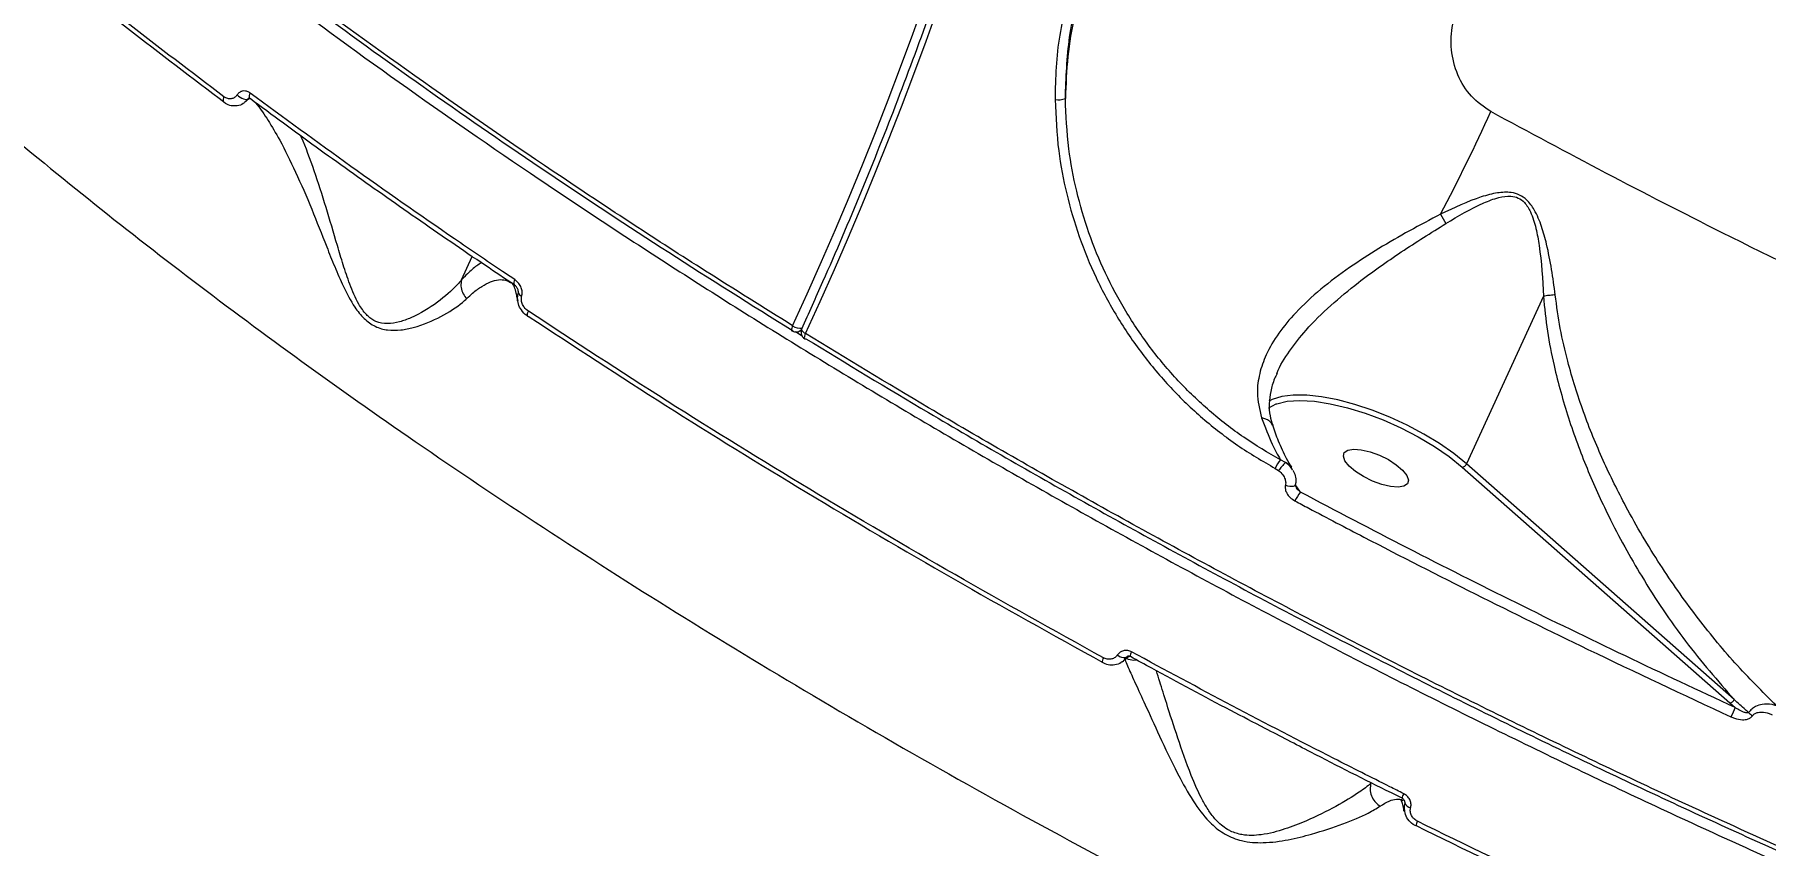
# Model space of a CAD drawing. Header units: millimetres. Extents: x -6028 to 5958, y -6064 to 4137.
# Drawn here: x 1125 to 1345.4, y -1091.8 to -988.5 of the extents above; entities that cross this region are included whole.
import ezdxf

# ---------------------------------------------------------------- set-up
doc = ezdxf.new("R2010")
doc.units = ezdxf.units.MM
for name, color, linetype in [('DIKOM_ОБЪЕКТ', 7, 'Continuous'), ('DIKOM_РАЗМЕР_ЗОНА', 7, 'Continuous'), ('DIKOM_РАЗМЕР_ОБЪЕКТА', 7, 'Continuous')]:
    doc.layers.add(name, color=color, linetype=linetype)
doc.styles.add('style1', font='arial.ttf', dxfattribs={"width": 0.8})
doc.dimstyles.new('1-50', dxfattribs={"dimtxt": 300, "dimasz": 200, "dimexe": 100, "dimexo": 0, "dimgap": 100, "dimtad": 1, "dimtxsty": 'style1', "dimcen": 200, "dimclrd": 7, "dimclre": 7, "dimclrt": 7, "dimadec": 1, "dimazin": 2, "dimtfac": 1, "dimtmove": 0, "dimatfit": 2, "dimfxl": 0, "dimlwd": 25, "dimlwe": 18, "dimarcsym": 0})

# ---------------------------------------------------------------- blocks, each defined once
blk = doc.blocks.new('*D9')
at = {"layer": 'Defpoints', "color": 0, "transparency": 16777216}
for p in [(-6027.56, 1459.58), (4556.58, 1382.7), (4556.58, -5964.37)]:
    blk.add_point(p, dxfattribs=at)
at = {"layer": 'DIKOM_РАЗМЕР_ЗОНА', "color": 7, "lineweight": 18, "transparency": 16777216}
for p, q in [((-6027.56, 1459.58), (-6027.56, -6064.37)), ((4556.58, 1382.7), (4556.58, -6064.37))]:
    blk.add_line(p, q, dxfattribs=at)
at = {"layer": 'DIKOM_РАЗМЕР_ЗОНА', "color": 7, "lineweight": 25, "transparency": 16777216}
blk.add_line((-5827.56, -5964.37), (4356.58, -5964.37), dxfattribs=at)
at = {"layer": 'DIKOM_РАЗМЕР_ЗОНА', "color": 7, "transparency": 16777216}
for points in [[(-5827.56, -5931.03), (-5827.56, -5997.7), (-6027.56, -5964.37)], [(4356.58, -5931.03), (4356.58, -5997.7), (4556.58, -5964.37)]]:
    blk.add_solid(points, dxfattribs=at)
at = {"layer": 'DIKOM_РАЗМЕР_ЗОНА', "color": 7, "transparency": 16777216, "insert": (157.08, -5711.2), "char_height": 300, "attachment_point": 5, "style": 'style1'}
blk.add_mtext('10600', dxfattribs=at)
blk = doc.blocks.new('*D11')
at = {"layer": 'Defpoints', "color": 0, "transparency": 16777216}
for p in [(259.43, 2965.58), (1920.55, -3002.33), (4022.59, -3002.33)]:
    blk.add_point(p, dxfattribs=at)
at = {"layer": 'DIKOM_РАЗМЕР_ОБЪЕКТА', "color": 7, "lineweight": 18, "transparency": 16777216}
for p, q in [((259.43, 2965.58), (4122.59, 2965.58)), ((1920.55, -3002.33), (4122.59, -3002.33))]:
    blk.add_line(p, q, dxfattribs=at)
at = {"layer": 'DIKOM_РАЗМЕР_ОБЪЕКТА', "color": 7, "lineweight": 25, "transparency": 16777216}
blk.add_line((4022.59, 2765.58), (4022.59, -2802.33), dxfattribs=at)
at = {"layer": 'DIKOM_РАЗМЕР_ОБЪЕКТА', "color": 7, "transparency": 16777216}
for points in [[(3989.25, 2765.58), (4055.92, 2765.58), (4022.59, 2965.58)], [(3989.25, -2802.33), (4055.92, -2802.33), (4022.59, -3002.33)]]:
    blk.add_solid(points, dxfattribs=at)
at = {"layer": 'DIKOM_РАЗМЕР_ОБЪЕКТА', "color": 7, "transparency": 16777216, "insert": (3769.41, -24.42), "char_height": 300, "attachment_point": 5, "rotation": 90, "style": 'style1'}
blk.add_mtext('6000', dxfattribs=at)
blk = doc.blocks.new('*D12')
at = {"layer": 'Defpoints', "color": 0, "transparency": 16777216}
for p in [(3056.58, 1987.9), (-4027.97, 676.5), (3056.58, -3714.77)]:
    blk.add_point(p, dxfattribs=at)
at = {"layer": 'DIKOM_РАЗМЕР_ОБЪЕКТА', "color": 7, "lineweight": 18, "transparency": 16777216}
for p, q in [((3056.58, 1987.9), (3056.58, -3814.77)), ((-4027.97, 676.5), (-4027.97, -3814.77))]:
    blk.add_line(p, q, dxfattribs=at)
at = {"layer": 'DIKOM_РАЗМЕР_ОБЪЕКТА', "color": 7, "lineweight": 25, "transparency": 16777216}
blk.add_line((-3827.97, -3714.77), (2856.58, -3714.77), dxfattribs=at)
at = {"layer": 'DIKOM_РАЗМЕР_ОБЪЕКТА', "color": 7, "transparency": 16777216}
for points in [[(-3827.97, -3681.44), (-3827.97, -3748.11), (-4027.97, -3714.77)], [(2856.58, -3681.44), (2856.58, -3748.11), (3056.58, -3714.77)]]:
    blk.add_solid(points, dxfattribs=at)
at = {"layer": 'DIKOM_РАЗМЕР_ОБЪЕКТА', "color": 7, "transparency": 16777216, "insert": (20, -3461.6), "char_height": 300, "attachment_point": 5, "style": 'style1'}
blk.add_mtext('7100', dxfattribs=at)

msp = doc.modelspace()

# ---------------------------------------------------------------- linework, layer by layer
at = {"layer": 'DIKOM_ОБЪЕКТ', "color": 7, "linetype": 'Continuous', "lineweight": 15}
for p, q in [((1149.1, -997.148), (1149.174, -997.186)), ((1151.876, -997.027), (1152.203, -996.684)), ((1152.203, -996.684), (1152.253, -996.635)), ((1152.434, -996.678), (1152.442, -996.683)), ((1179.385, -1019.766), (1180.748, -1016.798)), ((1186.551, -1021), (1186.587, -1021.413)), ((1317.156, -1021.856), (1307.357, -1043.204)), ((1222.772, -1026.936), (1221.927, -1026.406)), ((1222.643, -1026.211), (1222.388, -1026.326)), ((1283.005, -1043.791), (1283.432, -1044.072)), ((1284.304, -1043.037), (1283.671, -1042.703)), ((1285.033, -1043.654), (1285.057, -1043.696)), ((1306.818, -1043.627), (1340.919, -1073.671)), ((1341.458, -1073.248), (1307.357, -1043.204)), ((1286.206, -1046.814), (1285.55, -1045.858)), ((1264.059, -1067.862), (1264.124, -1067.799)), ((1264.553, -1067.786), (1264.549, -1067.784)), ((1340.919, -1073.671), (1341.6, -1074.27)), ((1299.49, -1086.167), (1299.519, -1086.482))]:
    msp.add_line(p, q, dxfattribs=at)
at = {"layer": 'DIKOM_ОБЪЕКТ', "color": 7, "linetype": 'Continuous', "lineweight": 15, "flags": 128}
for points in [[(1150.802, -996.196), (1150.975, -996.351), (1151.172, -996.491), (1151.381, -996.609), (1151.591, -996.697), (1151.789, -996.751), (1151.964, -996.767), (1152.104, -996.744), (1152.203, -996.684)], [(1152.441, -995.961), (1152.377, -996.124), (1152.338, -996.277), (1152.325, -996.415), (1152.339, -996.531), (1152.379, -996.622), (1152.434, -996.678)], [(1149.114, -996.436), (1149.052, -996.592), (1149.013, -996.738), (1148.998, -996.872), (1149.008, -996.987), (1149.042, -997.08), (1149.099, -997.147), (1149.1, -997.148)], [(1186.151, -1019.743), (1186.085, -1019.904), (1186.041, -1020.054), (1186.021, -1020.185), (1186.025, -1020.295), (1186.053, -1020.377), (1186.098, -1020.425)], [(1187.846, -1024.45), (1187.838, -1024.444), (1187.795, -1024.387), (1187.773, -1024.304), (1187.774, -1024.196), (1187.796, -1024.068), (1187.84, -1023.925), (1187.903, -1023.771)], [(1187.981, -1024.469), (1187.9, -1024.471), (1187.846, -1024.45)], [(1221.545, -1025.606), (1221.478, -1025.767), (1221.43, -1025.914), (1221.404, -1026.042), (1221.399, -1026.145), (1221.416, -1026.221), (1221.453, -1026.264)], [(1222.699, -1026.003), (1222.69, -1026.03), (1222.691, -1026.11), (1222.727, -1026.202), (1222.797, -1026.302), (1222.899, -1026.407), (1223.027, -1026.512), (1223.179, -1026.613)], [(1223.179, -1026.613), (1223.112, -1026.774), (1223.063, -1026.921), (1223.036, -1027.048), (1223.031, -1027.152), (1223.048, -1027.227), (1223.085, -1027.27)], [(1282.144, -1036.075), (1282.173, -1036.055), (1283.13, -1035.574)], [(1307.357, -1043.204), (1305.743, -1041.9), (1303.918, -1040.628), (1301.922, -1039.414), (1299.798, -1038.285), (1297.592, -1037.266), (1295.353, -1036.378), (1293.127, -1035.641), (1290.964, -1035.071), (1288.912, -1034.679), (1287.013, -1034.476), (1285.309, -1034.464), (1283.839, -1034.645), (1282.632, -1035.014), (1282.182, -1035.24)], [(1283.13, -1035.574), (1283.205, -1035.548), (1284.54, -1035.239), (1286.149, -1035.136), (1287.992, -1035.241), (1290.024, -1035.551), (1292.196, -1036.06), (1294.455, -1036.754), (1296.748, -1037.618), (1299.019, -1038.629), (1301.213, -1039.764), (1303.276, -1040.996), (1305.16, -1042.294), (1306.818, -1043.627)], [(1291.681, -1042.227), (1291.807, -1041.758), (1292.258, -1041.45), (1292.999, -1041.329), (1293.968, -1041.404), (1295.089, -1041.669), (1296.269, -1042.102), (1297.414, -1042.669), (1298.43, -1043.324), (1299.235, -1044.013), (1299.765, -1044.681), (1299.975, -1045.274), (1299.85, -1045.743), (1299.398, -1046.05), (1298.658, -1046.172), (1297.688, -1046.097), (1296.568, -1045.832), (1295.387, -1045.399), (1294.243, -1044.832), (1293.226, -1044.177), (1292.421, -1043.488), (1291.892, -1042.82), (1291.681, -1042.227)], [(1284.305, -1045.932), (1284.578, -1046.01), (1284.853, -1046.059), (1285.107, -1046.075), (1285.322, -1046.058), (1285.478, -1046.007), (1285.564, -1045.929), (1285.575, -1045.9)], [(1300.951, -1089.305), (1300.92, -1089.338), (1300.906, -1089.342)]]:
    msp.add_lwpolyline(points, dxfattribs=at)
at = {"layer": 'DIKOM_ОБЪЕКТ', "color": 7, "linetype": 'Continuous', "lineweight": 15}
for centre, radius, start, end in [((781.149, -822.365), 485.031, 335.22688, 8.82043), ((781.63, -822.784), 486.324, 335.22082, 8.82647), ((1255.357, -994.199), 2.629, 261.57019, 290.49768), ((1079.382, -893.365), 253.805, 332.28642, 335.57074), ((1321.579, -1002.33), 19.716, 207.38172, 211.35897), ((1187.287, -1021.058), 0.785, 206.86374, 252.08468), ((1221.979, -1025.413), 1, 238.28344, 264.18454), ((1222.545, -1024.24), 1.693, 233.79797, 278.47997), ((1221.979, -1025.413), 1, 264.18454, 294.12344), ((1222.064, -1025.605), 0.79, 294.21868, 317.86238), ((1223.609, -1026.418), 1, 155.4486, 238.3952), ((1223.146, -1027.152), 0.133, 242.60798, 304.87538), ((1287.326, -1045.691), 4.72, 140.73464, 156.26516), ((1290.095, -1048.801), 8.171, 135.13434, 144.63641), ((1283.722, -1044.462), 1.54, 31.64546, 67.79397), ((1306.71, -1042.936), 0.7, 278.85116, 337.50208), ((1289.69, -1049.705), 4.527, 140.31714, 156.99994), ((1261.895, -1068.448), 0.921, 145.64547, 185.95546), ((1263.754, -1066.757), 1.147, 223.6355, 285.41683), ((1265.454, -1067.691), 0.91, 145.07518, 185.91484), ((1340.812, -1072.98), 0.699, 278.83693, 337.51632), ((1456.482, -1128.308), 126.956, 154.80866, 155.39798), ((1345.005, -1073.32), 2.336, 222.6927, 238.4548), ((1300.799, -1086.075), 1.662, 149.58832, 171.2036), ((1300.438, -1085.985), 1.045, 208.41673, 259.70867), ((1302.795, -1089.703), 1.923, 150.58296, 169.18529)]:
    msp.add_arc(centre, radius, start, end, dxfattribs=at)
for points, knots in [([(1222.699, -1026.003), (1223.605, -1023.999), (1226.234, -1018.185), (1230.362, -1008.48), (1234.984, -996.862), (1239.305, -985.151), (1243.327, -973.357), (1247.045, -961.485), (1250.459, -949.542), (1253.567, -937.534), (1256.367, -925.467), (1258.857, -913.349), (1261.036, -901.186), (1262.903, -888.984), (1264.456, -876.751), (1265.696, -864.492), (1266.621, -852.215), (1267.231, -839.925), (1267.525, -827.631), (1267.504, -815.338), (1267.166, -803.054), (1266.514, -790.784), (1265.547, -778.536), (1264.261, -766.317), (1262.933, -756.101), (1261.991, -749.967), (1261.671, -747.883)], [0, 0, 0, 0, 0.022819, 0.066218, 0.1096179, 0.1530179, 0.1964185, 0.2398191, 0.28322, 0.3266214, 0.3700229, 0.4134243, 0.4568262, 0.5002285, 0.5436306, 0.5870331, 0.630436, 0.6738386, 0.7172417, 0.7606447, 0.804048, 0.8474509, 0.8908542, 0.9342577, 0.9776606, 1, 1, 1, 1]), ([(1221.545, -1025.606), (1217.838, -1023.295), (1207.852, -1017.068), (1192.066, -1006.73), (1174.404, -994.583), (1157.287, -982.161), (1140.791, -969.5), (1124.99, -956.64), (1110.234, -943.863), (1096.547, -931.211), (1083.931, -918.723), (1072.182, -906.194), (1061.379, -893.669), (1051.584, -881.19), (1043.011, -869.034), (1035.662, -857.234), (1029.51, -845.815), (1024.453, -834.591), (1020.57, -823.616), (1017.852, -812.914), (1016.544, -802.794), (1016.138, -796.145), (1016.489, -793.038), (1016.499, -792.947)], [0, 0, 0, 0, 0.0296845, 0.0799694, 0.1302933, 0.1805781, 0.232324, 0.2841117, 0.3358574, 0.3861425, 0.4364663, 0.4867512, 0.538497, 0.5902846, 0.6420305, 0.6923148, 0.7426378, 0.7929223, 0.8446675, 0.8964543, 0.9481994, 0.9984843, 1, 1, 1, 1]), ([(1044.382, -873.65), (1046.016, -875.991), (1050.453, -882.346), (1058.629, -892.904), (1069.169, -905.34), (1080.789, -917.928), (1093.411, -930.604), (1106.985, -943.311), (1121.474, -956.009), (1136.874, -968.677), (1153.14, -981.294), (1170.215, -993.821), (1188.018, -1006.201), (1206.466, -1018.375), (1225.508, -1030.303), (1245.125, -1041.961), (1265.271, -1053.334), (1285.88, -1064.389), (1306.854, -1075.076), (1328.098, -1085.345), (1349.546, -1095.158), (1371.167, -1104.491), (1392.922, -1113.338), (1414.741, -1121.675), (1436.523, -1129.465), (1458.167, -1136.671), (1479.603, -1143.263), (1500.791, -1149.22), (1521.701, -1154.543), (1542.271, -1159.222), (1562.405, -1163.236), (1582.009, -1166.566), (1600.128, -1169.07), (1616.836, -1170.853), (1632.219, -1172.023), (1647.096, -1172.666), (1661.4, -1172.778), (1675.008, -1172.364), (1687.883, -1171.423), (1698.805, -1170.157), (1705.271, -1169.07), (1707.906, -1168.627)], [0, 0, 0, 0, 0.0156527, 0.0424896, 0.0694114, 0.0963762, 0.1233409, 0.1502626, 0.1770997, 0.2039369, 0.2308584, 0.2578232, 0.284788, 0.3117096, 0.3385468, 0.3653838, 0.3923055, 0.4192702, 0.446235, 0.4731567, 0.4999936, 0.5268307, 0.5537525, 0.5807171, 0.6076819, 0.6346036, 0.6614406, 0.6882777, 0.7151994, 0.7421641, 0.7691289, 0.7960503, 0.8228874, 0.8459665, 0.8691682, 0.8923973, 0.9156263, 0.9388281, 0.9615879, 0.984348, 1, 1, 1, 1]), ([(1045.73, -873.004), (1047.796, -875.997), (1052.63, -883), (1061.556, -894.267), (1072.24, -906.712), (1083.997, -919.287), (1096.725, -931.924), (1109.546, -943.786), (1122.231, -954.841), (1134.582, -965.08), (1147.485, -975.28), (1161.07, -985.533), (1175.335, -995.821), (1190.28, -1006.115), (1205.666, -1016.289), (1216.286, -1022.935), (1221.592, -1026.256)], [0, 0, 0, 0, 0.0605577, 0.1416916, 0.2229548, 0.3042186, 0.3853521, 0.4662313, 0.5317668, 0.5973702, 0.6629738, 0.7285093, 0.7963446, 0.8642546, 0.9321652, 1, 1, 1, 1]), ([(1149.114, -996.436), (1144.957, -993.287), (1136.644, -986.989), (1124.737, -977.453), (1113.221, -967.869), (1105.967, -961.454), (1102.34, -958.247)], [0, 0, 0, 0, 0.2491007, 0.4982, 0.7491003, 1, 1, 1, 1]), ([(1077.23, -959.286), (1080.337, -962.569), (1086.556, -969.139), (1096.778, -979.087), (1107.621, -989.071), (1119.279, -999.207), (1131.751, -1009.475), (1145.038, -1019.849), (1158.931, -1030.162), (1173.812, -1040.679), (1189.709, -1051.363), (1206.626, -1062.169), (1224.244, -1072.873), (1242.533, -1083.43), (1261.443, -1093.8), (1280.537, -1103.741), (1299.741, -1113.229), (1318.984, -1122.25), (1338.603, -1130.962), (1358.544, -1139.32), (1378.744, -1147.285), (1398.742, -1154.675), (1418.472, -1161.478), (1437.878, -1167.695), (1457.293, -1173.435), (1476.649, -1178.654), (1495.875, -1183.322), (1513.319, -1187.071), (1529.017, -1190.036), (1543.084, -1192.362), (1556.865, -1194.3), (1570.308, -1195.839), (1583.355, -1196.974), (1596.004, -1197.7), (1608.29, -1198.049), (1616.11, -1197.934), (1620.021, -1197.877)], [0, 0, 0, 0, 0.0277652, 0.0555638, 0.0833623, 0.1111275, 0.1400313, 0.1689728, 0.1979142, 0.2268178, 0.2582447, 0.2896957, 0.3211225, 0.3534671, 0.3858384, 0.4181831, 0.4495059, 0.4808529, 0.5121758, 0.5444125, 0.5766755, 0.6089124, 0.6401607, 0.6714335, 0.7026819, 0.7348412, 0.7670265, 0.7991855, 0.8241462, 0.8491069, 0.8742669, 0.8994268, 0.9244694, 0.9495121, 0.974756, 1, 1, 1, 1]), ([(1102.595, -959.095), (1106.188, -962.272), (1113.375, -968.626), (1124.834, -978.166), (1136.74, -987.703), (1145.096, -994.032), (1149.273, -997.197)], [0, 0, 0, 0, 0.2490998, 0.4981984, 0.749101, 1, 1, 1, 1]), ([(1257.369, -981.002), (1256.678, -983.503), (1255.631, -987.291), (1255.037, -992.653), (1254.993, -995.417), (1254.972, -996.8)], [0, 0, 0, 0, 0.4927643, 0.7463808, 1, 1, 1, 1]), ([(1258.918, -981.041), (1258.396, -982.735), (1257.369, -986.067), (1256.488, -991.319), (1256.348, -994.873), (1256.277, -996.661)], [0, 0, 0, 0, 0.3395437, 0.667762, 1, 1, 1, 1]), ([(1256.277, -996.661), (1256.372, -994.031), (1256.515, -990.047), (1257.511, -984.915), (1258.257, -982.418), (1258.63, -981.17)], [0, 0, 0, 0, 0.4928094, 0.7464084, 1, 1, 1, 1]), ([(1310.465, -998.331), (1309.596, -997.733), (1307.829, -996.516), (1306.101, -993.647), (1305.292, -990.439), (1305.424, -987.875), (1305.821, -986.514), (1305.922, -986.171)], [0, 0, 0, 0, 0.2187088, 0.4447772, 0.6794059, 0.9191978, 1, 1, 1, 1]), ([(1150.802, -996.196), (1150.709, -996.31), (1150.523, -996.538), (1150.133, -996.705), (1149.703, -996.721), (1149.352, -996.601), (1149.165, -996.471), (1149.114, -996.436)], [0, 0, 0, 0, 0.2168914, 0.4334819, 0.6619917, 0.9080979, 1, 1, 1, 1]), ([(1152.441, -995.961), (1152.392, -995.927), (1152.211, -995.803), (1151.872, -995.685), (1151.454, -995.699), (1151.075, -995.861), (1150.893, -996.085), (1150.802, -996.196)], [0, 0, 0, 0, 0.0918859, 0.3355321, 0.5630411, 0.7814162, 1, 1, 1, 1]), ([(1186.151, -1019.743), (1185.636, -1019.397), (1183.063, -1017.67), (1176.016, -1012.878), (1165.173, -1005.316), (1156.688, -999.081), (1152.441, -995.961)], [0, 0, 0, 0, 0.0441425, 0.2207142, 0.6100123, 1, 1, 1, 1]), ([(1151.87, -997.018), (1151.775, -997.119), (1151.493, -997.421), (1150.828, -997.635), (1150.04, -997.615), (1149.44, -997.422), (1149.18, -997.182), (1149.119, -997.126)], [0, 0, 0, 0, 0.1338327, 0.399907, 0.658948, 0.9197441, 1, 1, 1, 1]), ([(1152.369, -996.639), (1152.253, -996.729), (1152.111, -996.838), (1151.916, -997.031), (1151.881, -997.066)], [0, 0, 0, 0, 0.8210503, 1, 1, 1, 1]), ([(1152.429, -996.682), (1152.403, -996.662), (1152.329, -996.607), (1152.267, -996.608), (1152.273, -996.614), (1152.252, -996.609), (1152.228, -996.655), (1152.224, -996.661)], [0, 0, 0, 0, 0.1423126, 0.3963884, 0.744212, 0.9644485, 1, 1, 1, 1]), ([(1186.118, -1020.419), (1184.881, -1019.594), (1180.659, -1016.78), (1173.629, -1011.934), (1165.052, -1005.892), (1157.993, -1000.803), (1153.861, -997.721), (1152.453, -996.67)], [0, 0, 0, 0, 0.1058012, 0.3608065, 0.6152314, 0.8688596, 1, 1, 1, 1]), ([(1153.078, -997.135), (1153.183, -997.255), (1153.67, -997.814), (1154.744, -999.401), (1156.384, -1002.201), (1158.275, -1006.009), (1160.26, -1010.623), (1161.883, -1014.744), (1163.204, -1018.077), (1164.333, -1020.684), (1165.526, -1022.983), (1166.924, -1024.762), (1168.401, -1025.815), (1170.041, -1026.237), (1171.678, -1026.188), (1174.083, -1025.681), (1176.901, -1024.456), (1178.983, -1023.109), (1179.859, -1022.315), (1180.037, -1022.154)], [0, 0, 0, 0, 0.0184745, 0.0863383, 0.1563235, 0.2504451, 0.3473314, 0.438886, 0.4857906, 0.5326393, 0.5834203, 0.6153093, 0.6477501, 0.6827323, 0.721984, 0.7622985, 0.866102, 0.9728467, 1, 1, 1, 1]), ([(1254.972, -996.8), (1255.067, -998.977), (1255.243, -1002.99), (1256.372, -1008.844), (1257.958, -1014.261), (1260.103, -1019.51), (1262.79, -1024.512), (1265.971, -1029.21), (1269.617, -1033.558), (1273.709, -1037.469), (1278.157, -1040.959), (1281.391, -1042.848), (1283.005, -1043.791)], [0, 0, 0, 0, 0.1166818, 0.21508417, 0.31379769, 0.41219939, 0.51006157, 0.60822585, 0.70608431, 0.803954, 0.90213161, 1, 1, 1, 1]), ([(1283.671, -1042.703), (1282.092, -1041.78), (1278.929, -1039.932), (1274.579, -1036.516), (1270.577, -1032.686), (1267.013, -1028.427), (1263.904, -1023.824), (1261.279, -1018.923), (1259.184, -1013.778), (1257.637, -1008.469), (1256.538, -1002.73), (1256.369, -998.796), (1256.277, -996.661)], [0, 0, 0, 0, 0.0977726, 0.1958573, 0.2936321, 0.3914574, 0.4895938, 0.5874241, 0.6858975, 0.7846801, 0.8831541, 1, 1, 1, 1]), ([(1771.908, -1054.755), (1771.399, -1056.092), (1769.951, -1059.901), (1766.397, -1065.639), (1761.301, -1072.046), (1755.026, -1077.93), (1747.634, -1083.289), (1739.27, -1087.998), (1729.992, -1092.057), (1719.867, -1095.478), (1708.732, -1098.318), (1696.583, -1100.541), (1683.438, -1102.124), (1669.583, -1103.032), (1655.083, -1103.277), (1640.013, -1102.886), (1624.133, -1101.851), (1607.465, -1100.149), (1590.047, -1097.769), (1572.255, -1094.76), (1554.156, -1091.148), (1535.824, -1086.967), (1516.974, -1082.152), (1497.648, -1076.692), (1477.906, -1070.59), (1458.162, -1063.974), (1438.485, -1056.877), (1418.938, -1049.341), (1399.222, -1041.249), (1379.399, -1032.605), (1359.536, -1023.428), (1341.436, -1014.576), (1325.068, -1006.2), (1315.335, -1000.956), (1310.465, -998.331)], [0, 0, 0, 0, 0.0171321, 0.0487869, 0.0804173, 0.1129673, 0.145544, 0.1780938, 0.2097262, 0.2413829, 0.2730151, 0.3055656, 0.3381421, 0.3706925, 0.4023477, 0.4340274, 0.4656826, 0.4982549, 0.5308538, 0.5634262, 0.5951335, 0.6268652, 0.6585727, 0.6911969, 0.7238475, 0.7564717, 0.7882581, 0.8200691, 0.8518557, 0.8845592, 0.9172892, 0.9499927, 0.9749728, 1, 1, 1, 1]), ([(1179.381, -1019.777), (1179.381, -1019.778), (1179.214, -1019.976), (1178.357, -1020.952), (1176.401, -1022.658), (1173.776, -1024.31), (1171.502, -1025.162), (1170.021, -1025.43), (1168.6, -1025.214), (1167.706, -1024.632), (1166.953, -1023.895), (1166.04, -1022.571), (1165.129, -1020.359), (1164.29, -1017.841), (1163.313, -1014.535), (1162.124, -1010.446), (1160.623, -1005.825), (1159.516, -1002.779), (1158.937, -1001.494), (1158.904, -1001.421)], [0, 0, 0, 0, 0.00011841, 0.03269275, 0.15759474, 0.28522167, 0.33063378, 0.3768851, 0.41493828, 0.44295687, 0.44936745, 0.48394517, 0.54167769, 0.59617539, 0.65073821, 0.76249352, 0.87650844, 0.99300165, 1, 1, 1, 1]), ([(1318.674, -1021.68), (1318.373, -1019.511), (1317.965, -1016.57), (1316.977, -1012.959), (1316.175, -1011.037), (1315.195, -1009.653), (1314.145, -1008.904), (1312.853, -1008.544), (1311.18, -1008.648), (1308.136, -1009.469), (1305.777, -1010.588), (1304.072, -1011.398)], [0, 0, 0, 0, 0.2657716, 0.3602848, 0.4543378, 0.5177788, 0.5633096, 0.6085974, 0.6803354, 0.768887, 1, 1, 1, 1]), ([(1304.743, -1012.59), (1306.322, -1011.646), (1308.491, -1010.349), (1311.299, -1009.266), (1312.816, -1009.011), (1313.985, -1009.273), (1314.898, -1009.974), (1315.68, -1011.33), (1316.259, -1013.205), (1316.872, -1016.788), (1317.09, -1019.692), (1317.163, -1021.845), (1317.163, -1021.847)], [0, 0, 0, 0, 0.2369822, 0.3252743, 0.3938198, 0.4351311, 0.4764552, 0.5364565, 0.6308575, 0.7257818, 0.9996814, 1, 1, 1, 1]), ([(1304.072, -1011.398), (1302.747, -1012.096), (1300.095, -1013.493), (1296.188, -1015.758), (1292.361, -1018.225), (1288.749, -1020.93), (1285.706, -1023.737), (1283.383, -1026.545), (1281.835, -1029.159), (1280.951, -1031.711), (1280.564, -1034.423), (1281.006, -1036.282), (1281.258, -1037.342)], [0, 0, 0, 0, 0.1075939, 0.2154948, 0.3229206, 0.4368071, 0.5505808, 0.6441649, 0.7376645, 0.8166138, 0.8955129, 1, 1, 1, 1]), ([(1283.216, -1031.686), (1283.223, -1031.668), (1283.574, -1030.694), (1284.803, -1028.824), (1287.037, -1025.934), (1290.011, -1023.009), (1294.068, -1019.664), (1299.042, -1016.149), (1302.842, -1013.777), (1304.743, -1012.59)], [0, 0, 0, 0, 0.0023017, 0.1264228, 0.2506737, 0.4044042, 0.5582932, 0.7789936, 1, 1, 1, 1]), ([(1181.918, -1017.601), (1181.718, -1017.719), (1181.164, -1018.044), (1180.307, -1018.799), (1179.633, -1019.506), (1179.385, -1019.766)], [0, 0, 0, 0, 0.26473576, 0.73004729, 1, 1, 1, 1]), ([(1179.381, -1019.777), (1179.337, -1020.035), (1179.25, -1020.551), (1179.463, -1021.355), (1179.782, -1021.878), (1180.003, -1022.118), (1180.037, -1022.154)], [0, 0, 0, 0, 0.3157182, 0.6314475, 0.9437401, 1, 1, 1, 1]), ([(1179.385, -1019.766), (1179.385, -1019.768), (1179.383, -1019.77), (1179.382, -1019.774), (1179.381, -1019.776), (1179.381, -1019.777)], [0, 0, 0, 0, 0.4251624, 0.7839025, 1, 1, 1, 1]), ([(1180.037, -1022.154), (1180.289, -1021.919), (1180.962, -1021.29), (1181.983, -1020.543), (1183.451, -1019.789), (1184.764, -1019.618), (1185.554, -1020.052), (1185.826, -1020.203)], [0, 0, 0, 0, 0.1039577, 0.2783796, 0.4528307, 0.8109881, 1, 1, 1, 1]), ([(1186.516, -1022.43), (1186.481, -1022.177), (1186.389, -1021.523), (1186.172, -1020.82), (1185.953, -1020.323), (1185.808, -1020.17), (1185.838, -1020.191), (1185.844, -1020.196)], [0, 0, 0, 0, 0.1657588, 0.4284533, 0.6830716, 0.9319062, 1, 1, 1, 1]), ([(1186.601, -1021.208), (1186.601, -1021.201), (1186.599, -1021.153), (1186.571, -1021.037), (1186.498, -1020.853), (1186.346, -1020.631), (1186.195, -1020.484), (1186.104, -1020.431), (1186.097, -1020.426)], [0, 0, 0, 0, 0.0230026, 0.1523765, 0.331916, 0.6016391, 0.9697821, 1, 1, 1, 1]), ([(1187.046, -1021.805), (1187.055, -1021.772), (1187.101, -1021.605), (1187.118, -1021.251), (1186.993, -1020.735), (1186.68, -1020.174), (1186.339, -1019.896), (1186.151, -1019.743)], [0, 0, 0, 0, 0.04406, 0.2245209, 0.4337415, 0.6874859, 1, 1, 1, 1]), ([(1186.587, -1021.413), (1186.575, -1021.457), (1186.503, -1021.715), (1186.45, -1022.065), (1186.525, -1022.357), (1186.542, -1022.424)], [0, 0, 0, 0, 0.13644518, 0.80343853, 1, 1, 1, 1]), ([(1187.853, -1024.438), (1187.792, -1024.402), (1187.453, -1024.199), (1186.997, -1023.666), (1186.612, -1022.985), (1186.566, -1022.558), (1186.551, -1022.418)], [0, 0, 0, 0, 0.0878779, 0.4886706, 0.8329799, 1, 1, 1, 1]), ([(1186.602, -1021.208), (1186.604, -1021.245), (1186.606, -1021.301), (1186.598, -1021.371), (1186.59, -1021.401), (1186.587, -1021.413)], [0, 0, 0, 0, 0.5494773, 0.8220953, 1, 1, 1, 1]), ([(1187.903, -1023.771), (1187.713, -1023.617), (1187.381, -1023.348), (1187.086, -1022.806), (1186.973, -1022.319), (1186.994, -1021.988), (1187.038, -1021.832), (1187.046, -1021.805)], [0, 0, 0, 0, 0.3277314, 0.5739113, 0.7796244, 0.962779, 1, 1, 1, 1]), ([(1317.163, -1021.847), (1317.162, -1021.848), (1317.16, -1021.848), (1317.158, -1021.851), (1317.156, -1021.854), (1317.156, -1021.856)], [0, 0, 0, 0, 0.2390723, 0.561459, 1, 1, 1, 1]), ([(1317.156, -1021.856), (1317.308, -1023.344), (1317.613, -1026.321), (1318.652, -1031.533), (1320.278, -1037.421), (1322.652, -1043.825), (1325.736, -1050.61), (1329.859, -1058.075), (1335.155, -1066.002), (1339.357, -1070.832), (1341.458, -1073.248)], [0, 0, 0, 0, 0.0717653, 0.1435717, 0.2576769, 0.3721857, 0.4865179, 0.6397326, 0.8198564, 1, 1, 1, 1]), ([(1318.674, -1021.68), (1318.63, -1021.684), (1318.352, -1021.708), (1317.798, -1021.763), (1317.387, -1021.817), (1317.163, -1021.847)], [0, 0, 0, 0, 0.0794403, 0.4971632, 1, 1, 1, 1]), ([(1346.834, -1074.018), (1345.053, -1072.241), (1341.488, -1068.684), (1336.556, -1062.644), (1331.885, -1056.011), (1327.954, -1049.357), (1324.719, -1042.821), (1322.194, -1036.655), (1320.422, -1030.987), (1319.248, -1025.974), (1318.865, -1023.111), (1318.674, -1021.68)], [0, 0, 0, 0, 0.1352782, 0.2707754, 0.4060449, 0.5490233, 0.655268, 0.7616645, 0.867696, 0.9338678, 1, 1, 1, 1]), ([(1261.134, -1067.928), (1254.804, -1064.414), (1242.142, -1057.385), (1223.618, -1046.449), (1205.442, -1035.264), (1193.749, -1027.602), (1187.903, -1023.771)], [0, 0, 0, 0, 0.2485973, 0.4971935, 0.7485967, 1, 1, 1, 1]), ([(1187.981, -1024.469), (1193.749, -1028.248), (1205.285, -1035.807), (1223.345, -1046.929), (1241.89, -1057.885), (1254.666, -1064.977), (1261.053, -1068.524)], [0, 0, 0, 0, 0.2485967, 0.4971933, 0.7485963, 1, 1, 1, 1]), ([(1771.215, -1139.428), (1770.602, -1140.061), (1767.861, -1142.886), (1761.829, -1147.288), (1753.157, -1152.612), (1743.231, -1157.298), (1732.15, -1161.364), (1719.891, -1164.763), (1706.734, -1167.425), (1692.743, -1169.357), (1678.002, -1170.583), (1662.27, -1171.124), (1645.56, -1170.947), (1627.908, -1170.035), (1609.915, -1168.429), (1591.686, -1166.178), (1573.324, -1163.348), (1554.31, -1159.865), (1534.68, -1155.714), (1514.484, -1150.895), (1493.887, -1145.438), (1472.943, -1139.349), (1451.716, -1132.645), (1430.136, -1125.295), (1408.262, -1117.297), (1386.167, -1108.665), (1364.335, -1099.588), (1342.837, -1090.108), (1321.731, -1080.274), (1300.675, -1069.927), (1279.742, -1059.081), (1259.023, -1047.758), (1240.135, -1036.922), (1228.378, -1029.774), (1223.179, -1026.613)], [0, 0, 0, 0, 0.0092136, 0.0411393, 0.0730897, 0.1050152, 0.1378685, 0.1707481, 0.2036014, 0.2355271, 0.2674773, 0.2994032, 0.3322561, 0.3651361, 0.397989, 0.4287653, 0.4595636, 0.4903398, 0.5219437, 0.5535714, 0.5851754, 0.6171013, 0.6490514, 0.6809774, 0.7138307, 0.7467105, 0.7795635, 0.8114894, 0.8434398, 0.8753656, 0.9082188, 0.9410986, 0.9739518, 1, 1, 1, 1]), ([(1223.222, -1027.261), (1228.409, -1030.414), (1240.029, -1037.479), (1258.665, -1048.172), (1279.039, -1059.31), (1299.844, -1070.104), (1320.971, -1080.511), (1342.323, -1090.479), (1363.836, -1099.975), (1385.477, -1108.972), (1407.207, -1117.464), (1428.958, -1125.432), (1450.629, -1132.837), (1472.118, -1139.645), (1493.097, -1145.753), (1513.534, -1151.166), (1533.418, -1155.914), (1552.952, -1160.058), (1572.052, -1163.579), (1590.635, -1166.463), (1608.871, -1168.723), (1626.695, -1170.314), (1644.062, -1171.215), (1660.693, -1171.406), (1676.545, -1170.91), (1691.424, -1169.643), (1701.743, -1168.394), (1706.781, -1167.354), (1707.499, -1167.205)], [0, 0, 0, 0, 0.0324902, 0.0727923, 0.1132214, 0.1537152, 0.1942089, 0.2346379, 0.27494, 0.3152421, 0.3556709, 0.3961646, 0.4366585, 0.4770877, 0.5173896, 0.556206, 0.5951361, 0.634124, 0.6731116, 0.7120417, 0.7508582, 0.7911603, 0.8315892, 0.8720829, 0.9125765, 0.9530056, 0.9933074, 1, 1, 1, 1]), ([(1283.252, -1031.684), (1283.14, -1031.908), (1282.754, -1032.68), (1282.394, -1033.983), (1282.195, -1035.546), (1282.277, -1036.973), (1282.562, -1037.874), (1282.688, -1038.271)], [0, 0, 0, 0, 0.09827739, 0.33990323, 0.57791897, 0.81445765, 1, 1, 1, 1]), ([(1281.258, -1037.342), (1281.695, -1038.502), (1282.419, -1040.426), (1283.315, -1042.056), (1283.671, -1042.703)], [0, 0, 0, 0, 0.6025953, 1, 1, 1, 1]), ([(1281.258, -1037.342), (1281.297, -1037.347), (1281.516, -1037.379), (1281.94, -1037.508), (1282.418, -1037.815), (1282.561, -1038.14), (1282.629, -1038.295)], [0, 0, 0, 0, 0.0567507, 0.3180127, 0.6759968, 1, 1, 1, 1]), ([(1282.643, -1038.252), (1282.883, -1038.933), (1283.417, -1040.448), (1284.234, -1042.243), (1284.837, -1043.266), (1285.059, -1043.643)], [0, 0, 0, 0, 0.3397827, 0.7566581, 1, 1, 1, 1]), ([(1283.432, -1044.072), (1283.621, -1044.244), (1283.964, -1044.556), (1284.26, -1045.112), (1284.363, -1045.578), (1284.322, -1045.83), (1284.305, -1045.932)], [0, 0, 0, 0, 0.3466742, 0.6312354, 0.8513081, 1, 1, 1, 1]), ([(1285.209, -1044.019), (1285.167, -1043.93), (1284.978, -1043.531), (1284.599, -1043.253), (1284.304, -1043.037)], [0, 0, 0, 0, 0.223337, 1, 1, 1, 1]), ([(1285.231, -1044.01), (1285.351, -1044.243), (1285.591, -1044.71), (1285.693, -1045.387), (1285.58, -1045.764), (1285.542, -1045.892)], [0, 0, 0, 0, 0.396952, 0.7961734, 1, 1, 1, 1]), ([(1284.305, -1045.932), (1284.296, -1045.977), (1284.259, -1046.151), (1284.284, -1046.509), (1284.486, -1047.014), (1284.9, -1047.543), (1285.308, -1047.801), (1285.522, -1047.936)], [0, 0, 0, 0, 0.0579461, 0.2244763, 0.4300734, 0.7004915, 1, 1, 1, 1]), ([(1285.575, -1045.904), (1285.574, -1045.905), (1285.573, -1045.907), (1285.573, -1045.956), (1285.586, -1046.025), (1285.625, -1046.136), (1285.677, -1046.219), (1285.707, -1046.268)], [0, 0, 0, 0, 0.1648742, 0.2997758, 0.4460968, 0.6731233, 1, 1, 1, 1]), ([(1286.206, -1046.814), (1286.095, -1046.716), (1285.916, -1046.556), (1285.769, -1046.346), (1285.712, -1046.265)], [0, 0, 0, 0, 0.61563265, 1, 1, 1, 1]), ([(1341.6, -1074.27), (1336.927, -1072.091), (1327.58, -1067.732), (1313.673, -1060.944), (1299.853, -1053.992), (1290.755, -1049.207), (1286.206, -1046.814)], [0, 0, 0, 0, 0.2493148, 0.4986285, 0.7493149, 1, 1, 1, 1]), ([(1285.522, -1047.936), (1286.106, -1048.245), (1289.021, -1049.792), (1296.64, -1053.783), (1308.466, -1059.815), (1324.037, -1067.498), (1334.961, -1072.607), (1341.05, -1075.455)], [0, 0, 0, 0, 0.03215771, 0.16079299, 0.41828419, 0.67577481, 1, 1, 1, 1]), ([(1263.488, -1068.414), (1263.449, -1068.451), (1263.208, -1068.681), (1262.585, -1068.85), (1261.744, -1068.88), (1261.232, -1068.649), (1260.983, -1068.536)], [0, 0, 0, 0, 0.0610437, 0.3804396, 0.6986453, 1, 1, 1, 1]), ([(1262.924, -1067.548), (1262.825, -1067.668), (1262.626, -1067.908), (1262.189, -1068.1), (1261.708, -1068.136), (1261.348, -1068.039), (1261.167, -1067.945), (1261.134, -1067.928)], [0, 0, 0, 0, 0.2364305, 0.4729544, 0.7099036, 0.9468675, 1, 1, 1, 1]), ([(1264.708, -1067.17), (1264.674, -1067.152), (1264.493, -1067.059), (1264.133, -1066.964), (1263.655, -1066.999), (1263.22, -1067.191), (1263.023, -1067.429), (1262.924, -1067.548)], [0, 0, 0, 0, 0.0546033, 0.2913857, 0.5278415, 0.7639731, 1, 1, 1, 1]), ([(1263.512, -1068.424), (1263.514, -1068.423), (1263.753, -1068.311), (1263.907, -1068.086), (1264.059, -1067.862)], [0, 0, 0, 0, 0.0084169, 1, 1, 1, 1]), ([(1264.396, -1067.733), (1264.309, -1067.794), (1264.131, -1067.917), (1263.839, -1068.185), (1263.69, -1068.322)], [0, 0, 0, 0, 0.4892198, 1, 1, 1, 1]), ([(1263.776, -1067.92), (1263.841, -1068.102), (1263.97, -1068.467), (1264.477, -1069.603), (1265.329, -1071.453), (1266.713, -1074.472), (1268.511, -1078.425), (1270.521, -1082.679), (1272.593, -1086.36), (1274.512, -1088.867), (1276.607, -1090.51), (1278.94, -1091.402), (1281.745, -1091.565), (1284.734, -1091.139), (1288.216, -1090.263), (1291.771, -1089.055), (1294.736, -1087.825), (1295.898, -1087.114), (1296.373, -1086.823)], [0, 0, 0, 0, 0.0401006, 0.08089, 0.1499728, 0.2211636, 0.3125722, 0.4066969, 0.4681078, 0.5184512, 0.5509526, 0.5857546, 0.6308487, 0.6885501, 0.747829, 0.8397944, 0.9345758, 1, 1, 1, 1]), ([(1265.317, -1068.192), (1265.269, -1068.205), (1264.95, -1068.29), (1264.448, -1068.195), (1263.996, -1068.037), (1263.817, -1067.942), (1263.776, -1067.92)], [0, 0, 0, 0, 0.09270774, 0.61763115, 0.91258983, 1, 1, 1, 1]), ([(1264.548, -1067.789), (1264.52, -1067.774), (1264.445, -1067.732), (1264.326, -1067.715), (1264.206, -1067.732), (1264.136, -1067.763), (1264.105, -1067.811), (1264.097, -1067.824)], [0, 0, 0, 0, 0.11884816, 0.32417801, 0.55932716, 0.87760401, 1, 1, 1, 1]), ([(1281.717, -1076.912), (1280.264, -1076.158), (1275.415, -1073.642), (1269.694, -1070.593), (1265.462, -1068.273), (1264.557, -1067.777)], [0, 0, 0, 0, 0.25171, 0.8400149, 1, 1, 1, 1]), ([(1299.365, -1085.234), (1298.771, -1084.937), (1295.799, -1083.453), (1288.488, -1079.753), (1277.488, -1074.062), (1268.97, -1069.468), (1264.708, -1067.17)], [0, 0, 0, 0, 0.05076587, 0.25384842, 0.62669578, 1, 1, 1, 1]), ([(1295.194, -1083.878), (1295.194, -1083.879), (1294.784, -1084.288), (1293.562, -1085.189), (1290.82, -1086.862), (1287.522, -1088.495), (1284.267, -1089.776), (1281.564, -1090.518), (1279.131, -1090.625), (1277.64, -1090.174), (1276.496, -1089.564), (1275.491, -1088.699), (1274.513, -1087.404), (1273.39, -1085.493), (1272.019, -1082.302), (1270.545, -1078.029), (1269.274, -1074.054), (1268.37, -1071.199), (1268.024, -1070.034), (1267.893, -1069.594)], [0, 0, 0, 0, 0.0000642, 0.0749689, 0.1807431, 0.2894514, 0.3544253, 0.420548, 0.4683796, 0.4957845, 0.5038835, 0.5371233, 0.5638004, 0.5912449, 0.6597778, 0.7646807, 0.8722172, 0.9517766, 1, 1, 1, 1]), ([(1343.288, -1074.904), (1343.157, -1074.786), (1342.545, -1074.236), (1341.936, -1073.682), (1341.458, -1073.248)], [0, 0, 0, 0, 0.2148513, 1, 1, 1, 1]), ([(1341.05, -1075.455), (1341.198, -1075.517), (1341.666, -1075.713), (1342.396, -1075.851), (1343.088, -1075.779), (1343.534, -1075.596), (1343.7, -1075.406), (1343.783, -1075.311)], [0, 0, 0, 0, 0.1605743, 0.508145, 0.731842, 0.8653569, 1, 1, 1, 1]), ([(1343.288, -1074.904), (1343.27, -1074.917), (1343.23, -1074.946), (1343.115, -1074.961), (1342.889, -1074.932), (1342.463, -1074.777), (1342.012, -1074.539), (1341.7, -1074.336), (1341.6, -1074.27)], [0, 0, 0, 0, 0.03817939, 0.08187527, 0.19201601, 0.41799295, 0.81240317, 1, 1, 1, 1]), ([(1346.834, -1074.018), (1346.654, -1073.969), (1346.072, -1073.808), (1345.134, -1073.798), (1344.245, -1074.069), (1343.649, -1074.439), (1343.411, -1074.746), (1343.288, -1074.904)], [0, 0, 0, 0, 0.1441161, 0.4679424, 0.6900821, 0.8402898, 1, 1, 1, 1]), ([(1343.783, -1075.311), (1343.862, -1075.22), (1344.02, -1075.038), (1344.438, -1074.868), (1345.077, -1074.808), (1345.744, -1074.94), (1346.173, -1075.12), (1346.308, -1075.176)], [0, 0, 0, 0, 0.138853, 0.2767721, 0.4965827, 0.8418668, 1, 1, 1, 1]), ([(1299.159, -1085.817), (1298.704, -1085.592), (1294.808, -1083.669), (1288.986, -1080.705), (1283.659, -1077.925), (1281.717, -1076.912)], [0, 0, 0, 0, 0.077379, 0.6636435, 1, 1, 1, 1]), ([(1341.008, -1601.411), (1340.497, -1601.506), (1337.789, -1602.011), (1332.75, -1602.648), (1325.905, -1603.311), (1318.947, -1603.667), (1311.905, -1603.745), (1304.777, -1603.538), (1297.559, -1603.05), (1290.25, -1602.279), (1282.848, -1601.227), (1275.351, -1599.893), (1267.757, -1598.277), (1260.064, -1596.377), (1252.268, -1594.193), (1244.376, -1591.726), (1236.415, -1588.984), (1228.416, -1585.978), (1220.403, -1582.715), (1212.379, -1579.198), (1204.341, -1575.426), (1196.287, -1571.4), (1188.212, -1567.117), (1180.116, -1562.577), (1171.997, -1557.778), (1163.851, -1552.72), (1155.676, -1547.399), (1147.474, -1541.817), (1139.264, -1535.987), (1131.081, -1529.933), (1122.955, -1523.675), (1114.896, -1517.223), (1106.898, -1510.573), (1098.96, -1503.724), (1091.078, -1496.674), (1083.249, -1489.42), (1075.472, -1481.962), (1067.744, -1474.296), (1060.064, -1466.421), (1052.429, -1458.332), (1044.854, -1450.047), (1037.373, -1441.6), (1030.012, -1433.021), (1022.782, -1424.324), (1015.676, -1415.5), (1008.693, -1406.55), (1001.833, -1397.473), (995.095, -1388.268), (988.479, -1378.938), (981.987, -1369.481), (975.617, -1359.898), (969.37, -1350.188), (963.254, -1340.361), (957.283, -1330.445), (951.478, -1320.469), (945.851, -1310.454), (940.402, -1300.403), (935.132, -1290.316), (930.039, -1280.193), (925.124, -1270.034), (920.386, -1259.839), (915.827, -1249.608), (911.445, -1239.341), (907.242, -1229.039), (903.22, -1218.707), (899.388, -1208.367), (895.758, -1198.053), (892.34, -1187.791), (889.137, -1177.589), (886.147, -1167.447), (883.371, -1157.362), (880.807, -1147.335), (878.456, -1137.367), (876.318, -1127.458), (874.393, -1117.608), (872.681, -1107.816), (871.189, -1098.089), (869.988, -1089.166), (869.385, -1083.537), (869.123, -1081.088)], [0, 0, 0, 0, 0.0030782, 0.0163405, 0.0296135, 0.0428228, 0.055974, 0.0690814, 0.0821601, 0.0952248, 0.1082899, 0.1213668, 0.1344688, 0.1476106, 0.1608066, 0.1740715, 0.1873725, 0.2006224, 0.2138062, 0.2269396, 0.2400371, 0.2531137, 0.2661847, 0.279263, 0.2923601, 0.3054908, 0.3186699, 0.3319123, 0.3452118, 0.3584902, 0.371691, 0.3848363, 0.3979408, 0.4110198, 0.4240877, 0.4371602, 0.4502468, 0.4633624, 0.4765219, 0.4897402, 0.5030275, 0.5163125, 0.5295082, 0.5426617, 0.5557837, 0.5688851, 0.5819761, 0.5950675, 0.608168, 0.6212865, 0.6344338, 0.6476206, 0.6608573, 0.674109, 0.6873214, 0.7004888, 0.7136219, 0.7267314, 0.7398275, 0.7529211, 0.7660213, 0.7791364, 0.7922771, 0.8054535, 0.8186766, 0.8319339, 0.8451661, 0.8583476, 0.8714922, 0.8846101, 0.897712, 0.9108083, 0.923909, 0.9370216, 0.9501565, 0.963324, 0.9765346, 0.9897901, 1, 1, 1, 1]), ([(1342.219, -1601.168), (1339.601, -1601.591), (1332.547, -1602.73), (1320.618, -1603.637), (1306.354, -1603.599), (1291.506, -1602.385), (1276.111, -1599.969), (1260.207, -1596.325), (1244.147, -1591.534), (1227.987, -1585.641), (1211.789, -1578.71), (1195.288, -1570.63), (1178.529, -1561.379), (1161.566, -1550.961), (1144.772, -1539.606), (1128.201, -1527.374), (1111.901, -1514.345), (1095.605, -1500.307), (1079.372, -1485.264), (1063.262, -1469.247), (1047.812, -1452.802), (1033.051, -1436.034), (1018.989, -1419.044), (1005.219, -1401.355), (991.797, -1382.996), (978.776, -1364.012), (966.27, -1344.555), (954.329, -1324.677), (942.991, -1304.438), (932.228, -1283.768), (922.104, -1262.722), (912.669, -1241.366), (904.133, -1220.169), (896.502, -1199.202), (889.764, -1178.525), (883.813, -1157.803), (878.696, -1137.105), (874.474, -1116.515), (871.362, -1097.656), (870, -1085.847), (869.398, -1080.624)], [0, 0, 0, 0, 0.0156515, 0.0421673, 0.0687038, 0.0952198, 0.1225059, 0.1498143, 0.1771005, 0.2036164, 0.2301528, 0.2566688, 0.2839549, 0.3112633, 0.3385496, 0.3650654, 0.391602, 0.4181179, 0.4454041, 0.4727125, 0.4999987, 0.5255599, 0.5511394, 0.5767007, 0.6029495, 0.6292179, 0.6554666, 0.6819826, 0.7085191, 0.7350351, 0.7623213, 0.7896298, 0.8169161, 0.8434321, 0.8699686, 0.8964846, 0.9237708, 0.9510793, 0.9783655, 1, 1, 1, 1]), ([(1295.194, -1083.878), (1295.14, -1084.146), (1295.032, -1084.681), (1295.218, -1085.515), (1295.632, -1086.232), (1296.072, -1086.637), (1296.331, -1086.797), (1296.373, -1086.823)], [0, 0, 0, 0, 0.2440088, 0.4880152, 0.732018, 0.9571017, 1, 1, 1, 1]), ([(1295.198, -1083.869), (1295.197, -1083.871), (1295.196, -1083.873), (1295.195, -1083.876), (1295.194, -1083.878), (1295.194, -1083.878)], [0, 0, 0, 0, 0.50096655, 0.91050578, 1, 1, 1, 1]), ([(1296.373, -1086.823), (1296.762, -1086.571), (1297.515, -1086.085), (1298.447, -1085.928), (1299.063, -1085.887), (1299.286, -1086.124), (1299.304, -1086.143)], [0, 0, 0, 0, 0.3387384, 0.654574, 0.9733483, 1, 1, 1, 1]), ([(1299.42, -1087.491), (1299.411, -1087.408), (1299.364, -1086.964), (1299.227, -1086.478), (1299.058, -1086.081), (1299.051, -1086.078), (1299.049, -1086.077)], [0, 0, 0, 0, 0.081579, 0.4341493, 0.7715608, 1, 1, 1, 1]), ([(1299.53, -1086.313), (1299.525, -1086.276), (1299.514, -1086.194), (1299.432, -1086.043), (1299.306, -1085.907), (1299.202, -1085.851), (1299.153, -1085.825)], [0, 0, 0, 0, 0.2261699, 0.496684, 0.7670668, 1, 1, 1, 1]), ([(1300.251, -1087.013), (1300.257, -1086.994), (1300.303, -1086.822), (1300.317, -1086.464), (1300.157, -1085.969), (1299.833, -1085.522), (1299.521, -1085.33), (1299.365, -1085.234)], [0, 0, 0, 0, 0.0298867, 0.261757, 0.5038979, 0.7520107, 1, 1, 1, 1]), ([(1299.519, -1086.482), (1299.509, -1086.518), (1299.435, -1086.802), (1299.379, -1087.151), (1299.477, -1087.436), (1299.489, -1087.471)], [0, 0, 0, 0, 0.1115665, 0.8917799, 1, 1, 1, 1]), ([(1299.53, -1086.313), (1299.532, -1086.352), (1299.535, -1086.402), (1299.525, -1086.458), (1299.52, -1086.475), (1299.519, -1086.482)], [0, 0, 0, 0, 0.6670525, 0.8729375, 1, 1, 1, 1]), ([(1300.912, -1089.331), (1300.862, -1089.31), (1300.53, -1089.171), (1300.028, -1088.704), (1299.585, -1088.067), (1299.535, -1087.631), (1299.52, -1087.499)], [0, 0, 0, 0, 0.0677589, 0.4483058, 0.8339004, 1, 1, 1, 1]), ([(1301.12, -1088.758), (1300.967, -1088.665), (1300.66, -1088.478), (1300.342, -1088.041), (1300.186, -1087.555), (1300.2, -1087.205), (1300.246, -1087.035), (1300.251, -1087.013)], [0, 0, 0, 0, 0.2478538, 0.4958996, 0.7364198, 0.9669984, 1, 1, 1, 1]), ([(1386.279, -1126.597), (1382.995, -1125.288), (1373.387, -1121.461), (1357.488, -1114.818), (1338.594, -1106.524), (1319.762, -1097.865), (1307.334, -1091.794), (1301.12, -1088.758)], [0, 0, 0, 0, 0.1144544, 0.3347649, 0.5550762, 0.7775382, 1, 1, 1, 1]), ([(1300.951, -1089.305), (1307.091, -1092.304), (1319.371, -1098.303), (1338.097, -1106.919), (1357.009, -1115.225), (1372.996, -1121.906), (1382.643, -1125.749), (1385.92, -1127.054)], [0, 0, 0, 0, 0.22031024, 0.44062149, 0.66308397, 0.8855453, 1, 1, 1, 1])]:
    msp.add_open_spline(points, degree=3, knots=knots, dxfattribs=at)

# ---------------------------------------------------------------- dimensions: what is measured, and where the dimension line sits
at = {"layer": 'DIKOM_РАЗМЕР_ЗОНА'}
dim = msp.add_linear_dim(base=(4556.575, -5964.368), p1=(-6027.562, 1459.576), p2=(4556.575, 1382.704), text='10600', dimstyle='1-50', dxfattribs=at)
dim.commit()
dim.dimension.update_dxf_attribs({"geometry": '*D9', "text_midpoint": (157.08, -5964.368), "dimtype": 160})
at = {"layer": 'DIKOM_РАЗМЕР_ОБЪЕКТА'}
dim = msp.add_linear_dim(base=(4022.586, -3002.33), p1=(259.433, 2965.575), p2=(1920.546, -3002.33), angle=90, text='6000', dimstyle='1-50', dxfattribs=at)
dim.commit()
dim.dimension.update_dxf_attribs({"geometry": '*D11', "text_midpoint": (4022.586, -24.423), "dimtype": 160})
dim = msp.add_linear_dim(base=(3056.575, -3714.774), p1=(-4027.972, 676.501), p2=(3056.575, 1987.897), text='7100', dimstyle='1-50', dxfattribs=at)
dim.commit()
dim.dimension.update_dxf_attribs({"geometry": '*D12', "text_midpoint": (20, -3714.774), "dimtype": 160})

doc.saveas('drawing.dxf')
